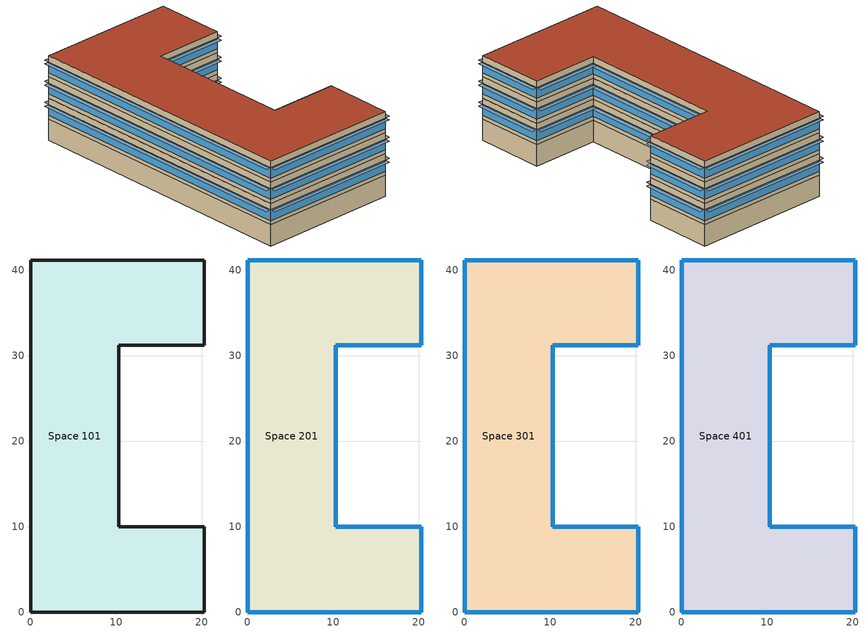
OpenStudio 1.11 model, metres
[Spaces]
Space 101
 floor ground: 20.3,41.18 20.3,31.18 10.3,31.18 10.3,10 20.3,10 20.3,0 0,0 0,41.18 z0
 wall outside: 10.3,10 10.3,31.18 20.3,31.18 20.3,41.18 0,41.18 0,0 20.3,0 20.3,10 10.3,10 z0:3.05
Space 201
 floor to Space 101: 20.3,41.18 20.3,31.18 10.3,31.18 10.3,10 20.3,10 20.3,0 0,0 0,41.18 z3.05
 wall outside: 10.3,10 10.3,31.18 20.3,31.18 20.3,41.18 0,41.18 0,0 20.3,0 20.3,10 10.3,10 z3.05:6.1
 window: 0,41.15 0,0.03 z3.65:5.17; 10.33,31.18 20.27,31.18 / 20.27,10 10.33,10 / 10.3,10.03 10.3,31.15 / 0.03,0 20.27,0 / 20.3,31.21 20.3,41.15 / 20.3,0.03 20.3,9.97 / 20.27,41.18 0.03,41.18 z3.65:5.18
Space 301
 floor to Space 201: 20.3,41.18 20.3,31.18 10.3,31.18 10.3,10 20.3,10 20.3,0 0,0 0,41.18 z6.1
 wall outside: 10.3,10 10.3,31.18 20.3,31.18 20.3,41.18 0,41.18 0,0 20.3,0 20.3,10 10.3,10 z6.1:9.14
 window: 20.3,0.03 20.3,9.97 / 20.27,10 10.33,10 / 10.33,31.18 20.27,31.18 / 20.3,31.21 20.3,41.15 z6.7:8.23; 20.27,41.18 0.03,41.18 / 10.3,10.03 10.3,31.15 / 0,41.15 0,0.03 / 0.03,0 20.27,0 z6.7:8.22
Space 401
 floor to Space 301: 20.3,41.18 20.3,31.18 10.3,31.18 10.3,10 20.3,10 20.3,0 0,0 0,41.18 z9.14
 wall outside: 10.3,10 10.3,31.18 20.3,31.18 20.3,41.18 0,41.18 0,0 20.3,0 20.3,10 10.3,10 z9.14:12.19
 window: 0,41.15 0,0.03 / 10.3,10.03 10.3,31.15 / 20.27,41.18 0.03,41.18 / 0.03,0 20.27,0 z9.74:11.27; 20.3,0.03 20.3,9.97 / 20.27,10 10.33,10 / 20.3,31.21 20.3,41.15 / 10.33,31.18 20.27,31.18 z9.74:11.28
 roof outside: 20.3,0 20.3,10 10.3,10 10.3,31.18 20.3,31.18 20.3,41.18 0,41.18 0,0 z12.19
shading: 20.27,41.18 20.27,41.94 0.03,41.94 0.03,41.18 z11.27; 20.27,30.41 20.27,31.18 10.33,31.18 10.33,30.41 z11.28; 20.27,10 20.27,10.77 10.33,10.77 10.33,10 z11.28; 21.07,0.03 21.07,9.97 20.3,9.97 20.3,0.03 z8.23; 20.27,-0.76 20.27,0 0.03,0 0.03,-0.76 z11.27; 21.07,0.03 21.07,9.97 20.3,9.97 20.3,0.03 z11.28; 0,0.03 0,41.15 -0.76,41.15 -0.76,0.03 z8.22; 11.06,10.03 11.06,31.15 10.3,31.15 10.3,10.03 z5.18; 21.07,31.21 21.07,41.15 20.3,41.15 20.3,31.21 z8.23; 20.27,41.18 20.27,41.94 0.03,41.94 0.03,41.18 z5.18; 20.27,10 20.27,10.77 10.33,10.77 10.33,10 z8.23; 21.07,31.21 21.07,41.15 20.3,41.15 20.3,31.21 z5.18; 0,0.03 0,41.15 -0.76,41.15 -0.76,0.03 z5.17; 21.07,0.03 21.07,9.97 20.3,9.97 20.3,0.03 z5.18; 20.27,10 20.27,10.77 10.33,10.77 10.33,10 z5.18; 20.27,-0.76 20.27,0 0.03,0 0.03,-0.76 z8.22; 20.27,30.41 20.27,31.18 10.33,31.18 10.33,30.41 z8.23; 11.06,10.03 11.06,31.15 10.3,31.15 10.3,10.03 z8.22; 0,0.03 0,41.15 -0.76,41.15 -0.76,0.03 z11.27; 20.27,30.41 20.27,31.18 10.33,31.18 10.33,30.41 z5.18; 21.07,31.21 21.07,41.15 20.3,41.15 20.3,31.21 z11.28; 20.27,41.18 20.27,41.94 0.03,41.94 0.03,41.18 z8.22; 20.27,-0.76 20.27,0 0.03,0 0.03,-0.76 z5.18; 11.06,10.03 11.06,31.15 10.3,31.15 10.3,10.03 z11.27
[Building]
Building 1: Space Type=189.1-2009 - Office - OpenOffice - CZ4-8; Default Construction Set=189.1-2009 - CZ5 - Office
[Site]
COPENHAGEN: Latitude {deg}=55.63; Longitude {deg}=12.67; Time Zone {hr}=1; Elevation {m}=5
[ClimateZones]
Climate Zone Institution Name 1=ASHRAE; Climate Zone Document Name 1=ANSI/ASHRAE Standard 169; Climate Zone Document Year 1=2006; Climate Zone Institution Name 2=CEC; Climate Zone Document Name 2=California Climate Zone Descriptions; Climate Zone Document Year 2=1995
[SizingPeriod:DesignDay] Sky Clearness=0; Rain Indicator=0; Snow Indicator=0; Day of Month=21; Daylight Saving Time Indicator=0; Dry-Bulb Temperature Range Modifier Type=DefaultMultipliers
Name | Maximum Dry-Bulb Temperature {C} | Daily Dry-Bulb Temperature Range {deltaC} | Humidity Indicating Conditions at Maximum Dry-Bulb | Barometric Pressure {Pa} | Wind Speed {m/s} | Wind Direction {deg} | Month | Day Type | Humidity Indicating Type | Solar Model Indicator | ASHRAE Taub | ASHRAE Taud
Mumbai Ann Clg .4% Condns WB=>MDB | 31.4 | 5.6 | 27.7 | 101193 | 3.3 | 320 | 5 | SummerDesignDay | Wetbulb | ASHRAETau | 0.688 | 1.535
Mumbai Ann Htg Wind 99.6% Condns WS=>MCDB | 26.2 | 0 | 26.2 | 101193 | 6.1 | 90 | 1 | WinterDesignDay | Wetbulb | ASHRAEClearSky
Mumbai Ann Hum_n 99.6% Condns DP=>MCDB | 25.9 | 0 | 6 | 101193 | 0.3 | 90 | 1 | WinterDesignDay | Dewpoint | ASHRAEClearSky
Mumbai Ann Clg .4% Condns DP=>MDB | 29.9 | 5.6 | 26.8 | 101193 | 3.3 | 320 | 5 | SummerDesignDay | Dewpoint | ASHRAETau | 0.688 | 1.535
Mumbai Ann Htg 99.6% Condns DB | 16.5 | 0 | 16.5 | 101193 | 0.3 | 90 | 1 | WinterDesignDay | Wetbulb | ASHRAEClearSky
Mumbai Ann Clg .4% Condns DB=>MWB | 35.8 | 5.6 | 23 | 101193 | 3.3 | 320 | 5 | SummerDesignDay | Wetbulb | ASHRAETau | 0.688 | 1.535
Mumbai Ann Clg .4% Condns Enth=>MDB | 31.7 | 5.6 | 88800 | 101193 | 3.3 | 320 | 5 | SummerDesignDay | Enthalpy | ASHRAETau | 0.688 | 1.535
Piacenza Ann Clg .4% Condns Enth=>MDB | 30.3 | 11.9 | 74900 | 99726 | 2.3 | 90 | 8 | SummerDesignDay | Enthalpy | ASHRAETau | 0.48 | 1.935
Piacenza Ann Htg 99.6% Condns DB | -6.1 | 0 | -6.1 | 99726 | 2 | 250 | 1 | WinterDesignDay | Wetbulb | ASHRAEClearSky
Piacenza Ann Hum_n 99.6% Condns DP=>MCDB | 3.5 | 0 | -11.3 | 99726 | 2 | 250 | 1 | WinterDesignDay | Dewpoint | ASHRAEClearSky
Piacenza Ann Htg Wind 99.6% Condns WS=>MCDB | 5.8 | 0 | 5.8 | 99726 | 8.9 | 250 | 1 | WinterDesignDay | Wetbulb | ASHRAEClearSky
Piacenza Ann Clg .4% Condns DB=>MWB | 33.1 | 11.9 | 22.7 | 99726 | 2.3 | 90 | 8 | SummerDesignDay | Wetbulb | ASHRAETau | 0.48 | 1.935
Piacenza Ann Clg .4% Condns DP=>MDB | 27.4 | 11.9 | 23 | 99726 | 2.3 | 90 | 8 | SummerDesignDay | Dewpoint | ASHRAETau | 0.48 | 1.935
Piacenza Ann Clg .4% Condns WB=>MDB | 30.1 | 11.9 | 24.6 | 99726 | 2.3 | 90 | 8 | SummerDesignDay | Wetbulb | ASHRAETau | 0.48 | 1.935
COPENHAGEN Ann Htg 99.6% Condns DB | -9.2 | 0 | -9.2 | 101265 | 4.8 | 50 | 2 | WinterDesignDay | Wetbulb | ASHRAEClearSky
COPENHAGEN Ann Clg .4% Condns DP=>MDB | 20.8 | 8 | 17.9 | 101265 | 4.6 | 160 | 7 | SummerDesignDay | Dewpoint | ASHRAETau | 0.447 | 1.986
COPENHAGEN Ann Clg .4% Condns Enth=>MDB | 23.1 | 8 | 54800 | 101265 | 4.6 | 160 | 7 | SummerDesignDay | Enthalpy | ASHRAETau | 0.447 | 1.986
COPENHAGEN Ann Clg .4% Condns WB=>MDB | 23.4 | 8 | 19.3 | 101265 | 4.6 | 160 | 7 | SummerDesignDay | Wetbulb | ASHRAETau | 0.447 | 1.986
COPENHAGEN Ann Htg Wind 99.6% Condns WS=>MCDB | 4.1 | 0 | 4.1 | 101265 | 14.7 | 50 | 2 | WinterDesignDay | Wetbulb | ASHRAEClearSky
COPENHAGEN Ann Hum_n 99.6% Condns DP=>MCDB | -7.6 | 0 | -12 | 101265 | 4.8 | 50 | 2 | WinterDesignDay | Dewpoint | ASHRAEClearSky
COPENHAGEN Ann Clg .4% Condns DB=>MWB | 25.5 | 8 | 17.9 | 101265 | 4.6 | 160 | 7 | SummerDesignDay | Wetbulb | ASHRAETau | 0.447 | 1.986
[DefaultConstructionSet] Interior Partition Construction=Interior Partition
Name | Default Exterior Surface Constructions | Default Interior Surface Constructions | Default Ground Contact Surface Constructions | Default Exterior SubSurface Constructions | Default Interior SubSurface Constructions
189.1-2009 - CZ5 - Office | Default Surface Constructions 13 | Default Surface Constructions 14 | Default Surface Constructions 15 | Default Sub Surface Constructions 9 | Default Sub Surface Constructions 10
Mycustomset | Default Surface Constructions 1 | Default Surface Constructions 2 | Default Surface Constructions 3 | Default Sub Surface Constructions 1 | Default Sub Surface Constructions 2
[DefaultSurfaceConstructions]
Name | Floor Construction | Wall Construction | Roof Ceiling Construction
Default Surface Constructions 1 | ExtSlabCarpet 4in ClimateZone 1-8 | WALL 3 | ASHRAE 189.1-2009 ExtRoof IEAD ClimateZone 1
Default Surface Constructions 2; Default Surface Constructions 14 | Interior Floor | Interior Wall | Interior Ceiling
Default Surface Constructions 3; Default Surface Constructions 15 | ExtSlabCarpet 4in ClimateZone 1-8 | ExtSlabCarpet 4in ClimateZone 1-8 | ExtSlabCarpet 4in ClimateZone 1-8
Default Surface Constructions 13 | ExtSlabCarpet 4in ClimateZone 1-8 | ASHRAE 189.1-2009 ExtWall Mass ClimateZone 5 | ASHRAE 189.1-2009 ExtRoof IEAD ClimateZone 2-5
[Construction]
ExtSlabCarpet 4in ClimateZone 1-8: MAT-CC05 4 HW CONCRETE, CP02 CARPET PAD
ASHRAE 189.1-2009 ExtRoof IEAD ClimateZone 1: Roof Membrane, Roof Insulation [18], Metal Decking
Interior Floor: F16 Acoustic tile, F05 Ceiling air space resistance, M11 100mm lightweight concrete
Interior Wall: G01a 19mm gypsum board, F04 Wall air space resistance, G01a 19mm gypsum board
Interior Ceiling: M11 100mm lightweight concrete, F05 Ceiling air space resistance, F16 Acoustic tile
ASHRAE 189.1-2009 ExtWindow ClimateZone 1: Theoretical Glass [167]
Exterior Door: F08 Metal surface, I01 25mm insulation board
Interior Window: Clear 3mm
Interior Door; Interior Partition: G05 25mm wood
ASHRAE 189.1-2009 ExtRoof IEAD ClimateZone 2-5: Roof Membrane, Roof Insulation [21], Metal Decking
ASHRAE 189.1-2009 ExtWindow ClimateZone 4-5: Theoretical Glass [207]
ASHRAE 189.1-2009 ExtWall Mass ClimateZone 5: 1IN Stucco, 8IN Concrete HW, Wall Insulation [40], 1/2IN Gypsum
WALL 3: G05 25mm wood, Rigid insulation, Cavity insulation, 1/2IN Gypsum
[Material] Thermal Absorptance=0.9
Name | Roughness | Thickness {m} | Conductivity {W/m-K} | Density {kg/m3} | Specific Heat {J/kg-K} | Solar Absorptance | Visible Absorptance
MAT-CC05 4 HW CONCRETE | Rough | 0.1016 | 1.311 | 2240 | 836.8 | 0.85 | 0.85
1IN Stucco | Smooth | 0.0253 | 0.6918 | 1858 | 837 | 0.92 | 0.92
8IN Concrete HW | MediumRough | 0.2033 | 1.7296 | 2243 | 837 | 0.65 | 0.65
1/2IN Gypsum | Smooth | 0.0127 | 0.16 | 784.9 | 830 | 0.4 | 0.4
Roof Membrane | VeryRough | 0.0095 | 0.16 | 1121.29 | 1460 | 0.7 | 0.7
Roof Insulation [18] | MediumRough | 0.1693 | 0.049 | 265 | 836.8 | 0.7 | 0.7
Metal Decking | MediumSmooth | 0.0015 | 45.006 | 7680 | 418.4 | 0.6 | 0.6
F16 Acoustic tile | MediumSmooth | 0.0191 | 0.06 | 368 | 590 | 0.3 | 0.3
M11 100mm lightweight concrete | MediumRough | 0.1016 | 0.53 | 1280 | 840 | 0.5 | 0.5
G01a 19mm gypsum board | MediumSmooth | 0.019 | 0.16 | 800 | 1090 | 0.4 | 0.4
F08 Metal surface | Smooth | 0.0008 | 45.28 | 7824 | 500 | 0.7 | 0.7
I01 25mm insulation board | MediumRough | 0.0254 | 0.03 | 43 | 1210 | 0.6 | 0.6
G05 25mm wood | MediumSmooth | 0.0254 | 0.15 | 608 | 1630 | 0.5 | 0.5
Roof Insulation [21] | MediumRough | 0.2105 | 0.049 | 265 | 836.8 | 0.7 | 0.7
Wall Insulation [40] | MediumRough | 0.0794 | 0.0432 | 91 | 837 | 0.5 | 0.5
Cavity insulation | MediumSmooth | 0.0337 | 0.0432 | 40 | 1300 | 0.5 | 0.5
Rigid insulation | MediumRough | 0.0254 | 2 | 100 | 1630 | 0.5 | 0.5
[Material:NoMass]
CP02 CARPET PAD: Roughness=Smooth; Thermal Resistance {m2-K/W}=0.1; Thermal Absorptance=0.9; Solar Absorptance=0.8; Visible Absorptance=0.8
[Material:AirGap]
Name | Thermal Resistance {m2-K/W}
F05 Ceiling air space resistance | 0.18
F04 Wall air space resistance | 0.15
[DefaultSubSurfaceConstructions]
Name | Fixed Window Construction | Operable Window Construction | Door Construction | Tubular Daylight Dome Construction | Tubular Daylight Diffuser Construction
Default Sub Surface Constructions 1 | ASHRAE 189.1-2009 ExtWindow ClimateZone 1 | ASHRAE 189.1-2009 ExtWindow ClimateZone 1 | Exterior Door | Interior Window | Interior Window
Default Sub Surface Constructions 2; Default Sub Surface Constructions 10 | Interior Window | Interior Window | Interior Door
Default Sub Surface Constructions 9 | ASHRAE 189.1-2009 ExtWindow ClimateZone 4-5 | ASHRAE 189.1-2009 ExtWindow ClimateZone 4-5 | Exterior Door | Interior Window | Interior Window
[WindowMaterial:Glazing] Optical Data Type=SpectralAverage; Thickness {m}=0.003; Back Side Solar Reflectance at Normal Incidence=0; Back Side Visible Reflectance at Normal Incidence=0; Infrared Transmittance at Normal Incidence=0; Dirt Correction Factor for Solar and Visible Transmittance=1; Solar Diffusing=No
Name | Solar Transmittance at Normal Incidence | Front Side Solar Reflectance at Normal Incidence | Visible Transmittance at Normal Incidence | Front Side Visible Reflectance at Normal Incidence | Front Side Infrared Hemispherical Emissivity | Back Side Infrared Hemispherical Emissivity | Conductivity {W/m-K}
Theoretical Glass [167] | 0.2374 | 0.7126 | 0.2512 | 0.6988 | 0.985 | 0.985 | 2.1073
Clear 3mm | 0.837 | 0.075 | 0.898 | 0.081 | 0.84 | 0.84 | 0.9
Theoretical Glass [207] | 0.3311 | 0.6189 | 0.44 | 0.51 | 0.9 | 0.9 | 0.0133
[SpaceType] Standards Building Type=Office; Standards Space Type=OpenOffice
Name | Default Construction Set | Default Schedule Set | Design Specification Outdoor Air Object
189.1-2009 - Office - OpenOffice - CZ1-3 | Mycustomset | 189.1-2009 - Office - OpenOffice - CZ1-3 Schedule Set | 189.1-2009 - Office - OpenOffice - CZ1-3 Ventilation
189.1-2009 - Office - OpenOffice - CZ4-8 |  | 189.1-2009 - Office - OpenOffice - CZ4-8 Schedule Set | 189.1-2009 - Office - OpenOffice - CZ4-8 Ventilation
[DefaultScheduleSet] Number of People Schedule=Office Work Occ; People Activity Level Schedule=Office Activity; Lighting Schedule=Office Bldg Light; Electric Equipment Schedule=Office Bldg Equip; Infiltration Schedule=Office Infil Quarter On
189.1-2009 - Office - OpenOffice - CZ1-3 Schedule Set; 189.1-2009 - Office - OpenOffice - CZ4-8 Schedule Set
[Lights:Definition] Design Level Calculation Method=Watts/Area; Watts per Space Floor Area {W/m2}=10.6563
189.1-2009 - Office - OpenOffice - CZ1-3 Lights Definition; 189.1-2009 - Office - OpenOffice - CZ4-8 Lights Definition
[Lights]
Name | Lights Definition | Space or SpaceType
189.1-2009 - Office - OpenOffice - CZ1-3 Lights | 189.1-2009 - Office - OpenOffice - CZ1-3 Lights Definition | 189.1-2009 - Office - OpenOffice - CZ1-3
189.1-2009 - Office - OpenOffice - CZ4-8 Lights | 189.1-2009 - Office - OpenOffice - CZ4-8 Lights Definition | 189.1-2009 - Office - OpenOffice - CZ4-8
[DesignSpecification:OutdoorAir] Outdoor Air Method=Sum; Outdoor Air Flow per Person {m3/s-person}=0.00943895
189.1-2009 - Office - OpenOffice - CZ1-3 Ventilation; 189.1-2009 - Office - OpenOffice - CZ4-8 Ventilation
[People:Definition] Number of People Calculation Method=People/Area; People per Space Floor Area {person/m2}=0.0565105; Fraction Radiant=0.3
189.1-2009 - Office - OpenOffice - CZ1-3 People Definition; 189.1-2009 - Office - OpenOffice - CZ4-8 People Definition
[People]
Name | People Definition | Space or SpaceType
189.1-2009 - Office - OpenOffice - CZ1-3 People | 189.1-2009 - Office - OpenOffice - CZ1-3 People Definition | 189.1-2009 - Office - OpenOffice - CZ1-3
189.1-2009 - Office - OpenOffice - CZ4-8 People | 189.1-2009 - Office - OpenOffice - CZ4-8 People Definition | 189.1-2009 - Office - OpenOffice - CZ4-8
[SpaceInfiltration:DesignFlowRate] Design Flow Rate Calculation Method=Flow/ExteriorArea
Name | Space or SpaceType | Flow per Exterior Surface Area {m3/s-m2}
189.1-2009 - Office - OpenOffice - CZ1-3 Infiltration | 189.1-2009 - Office - OpenOffice - CZ1-3 | 0.00030226
189.1-2009 - Office - OpenOffice - CZ4-8 Infiltration | 189.1-2009 - Office - OpenOffice - CZ4-8 | 0.000226568
[ElectricEquipment:Definition] Design Level Calculation Method=Watts/Area; Watts per Space Floor Area {W/m2}=7.64238
189.1-2009 - Office - OpenOffice - CZ1-3 Electric Equipment Definition; 189.1-2009 - Office - OpenOffice - CZ4-8 Electric Equipment Definition
[ElectricEquipment]
Name | Electric Equipment Definition | Space or SpaceType
189.1-2009 - Office - OpenOffice - CZ1-3 Electric Equipment | 189.1-2009 - Office - OpenOffice - CZ1-3 Electric Equipment Definition | 189.1-2009 - Office - OpenOffice - CZ1-3
189.1-2009 - Office - OpenOffice - CZ4-8 Electric Equipment | 189.1-2009 - Office - OpenOffice - CZ4-8 Electric Equipment Definition | 189.1-2009 - Office - OpenOffice - CZ4-8
[ThermostatSetpoint:DualSetpoint] Heating Setpoint Temperature Schedule=Medium Office HtgSetp; Cooling Setpoint Temperature Schedule=Medium Office ClgSetp
Thermal Zone 1 Thermostat; Thermal Zone 2 Thermostat; Thermal Zone 3 Thermostat; Thermal Zone 4 Thermostat
[BuildingStory] Nominal Floor to Floor Height {m}=3.048
Name | Nominal Z Coordinate {m}
Building Story 1 | 0
Building Story 2 | 3.048
Building Story 3 | 6.096
Building Story 4 | 9.144
[Space] Space Type=189.1-2009 - Office - OpenOffice - CZ1-3; Default Construction Set=Mycustomset
Name | Building Story | Thermal Zone
Space 101 | Building Story 1 | Thermal Zone 1
Space 201 | Building Story 2 | Thermal Zone 2
Space 301 | Building Story 3 | Thermal Zone 3
Space 401 | Building Story 4 | Thermal Zone 4
[ThermalZone] Use Ideal Air Loads=Yes
Name | Thermostat
Thermal Zone 1 | Thermal Zone 1 Thermostat
Thermal Zone 2 | Thermal Zone 2 Thermostat
Thermal Zone 3 | Thermal Zone 3 Thermostat
Thermal Zone 4 | Thermal Zone 4 Thermostat
[Sizing:Zone] Zone Cooling Design Supply Air Temperature Input Method=SupplyAirTemperature; Zone Cooling Design Supply Air Temperature {C}=14; Zone Cooling Design Supply Air Temperature Difference {deltaC}=11.11; Zone Heating Design Supply Air Temperature Input Method=SupplyAirTemperature; Zone Heating Design Supply Air Temperature {C}=40; Zone Heating Design Supply Air Temperature Difference {deltaC}=11.11; Zone Cooling Design Supply Air Humidity Ratio {kg-H2O/kg-air}=0.0085; Zone Heating Design Supply Air Humidity Ratio {kg-H2O/kg-air}=0.008; Cooling Design Air Flow Method=DesignDay; Heating Design Air Flow Method=DesignDay; Account for Dedicated Outdoor Air System=No; Dedicated Outdoor Air System Control Strategy=NeutralSupplyAir; Dedicated Outdoor Air Low Setpoint Temperature for Design {C}=autosize; Dedicated Outdoor Air High Setpoint Temperature for Design {C}=autosize
Thermal Zone 1; Thermal Zone 2; Thermal Zone 3; Thermal Zone 4
[Schedule:Ruleset]
Name | Default Day Schedule | Summer Design Day Schedule | Winter Design Day Schedule
Office Bldg Light | Office Bldg Light Default Schedule | Office Bldg Light Summer Design Day | Office Bldg Light Winter Design Day
Office Activity | Office Activity Default Schedule | Office Activity Summer Design Day | Office Activity Winter Design Day
Office Infil Quarter On | Office Infil Quarter On Default Schedule | Office Infil Quarter On Summer Design Day | Office Infil Quarter On Winter Design Day
Office Bldg Equip | Office Bldg Equip Default Schedule | Office Bldg Equip Summer Design Day | Office Bldg Equip Winter Design Day
Medium Office HtgSetp | Medium Office HtgSetp Default Schedule | Medium Office HtgSetp Summer Design Day | Medium Office HtgSetp Winter Design Day
Medium Office ClgSetp | Medium Office ClgSetp Default Schedule | Medium Office ClgSetp Summer Design Day | Medium Office ClgSetp Winter Design Day
Office Work Occ | Office Bldg Occ Default Schedule | Office Bldg Occ Summer Design Day | Office Bldg Occ Winter Design Day
[Schedule:Day]
Office Bldg Light Default Schedule: 5, 0, 0.05, 7, 0, 0.1, 8, 0, 0.3, 17, 0, 0.9, 18, 0, 0.7, 20, 0, 0.5, 22, 0, 0.3, 23, 0, 0.1, 24, 0, 0.05
Office Bldg Light Summer Design Day; Office Infil Quarter On Rule 1 Day Schedule; Office Bldg Equip Summer Design Day: 24, 0, 1
Office Bldg Light Winter Design Day; Office Bldg Equip Winter Design Day; Office Bldg Occ Winter Design Day; Office Bldg Occ Rule 1 Day Schedule: 24, 0, 0
Office Bldg Light Rule 1 Day Schedule: 24, 0, 0.05
Office Bldg Light Rule 2 Day Schedule: 6, 0, 0.05, 8, 0, 0.1, 14, 0, 0.5, 17, 0, 0.15, 24, 0, 0.05
Office Activity Default Schedule; Office Activity Summer Design Day; Office Activity Winter Design Day: 24, 0, 132
Office Infil Quarter On Default Schedule; Office Infil Quarter On Summer Design Day: 6, 0, 1, 22, 0, 0.25, 24, 0, 1
Office Infil Quarter On Winter Design Day; Office Infil Quarter On Rule 2 Day Schedule: 6, 0, 1, 18, 0, 0.25, 24, 0, 1
Office Bldg Equip Default Schedule: 8, 0, 0.4, 12, 0, 0.9, 13, 0, 0.8, 17, 0, 0.9, 18, 0, 0.8, 20, 0, 0.6, 22, 0, 0.5, 24, 0, 0.4
Office Bldg Equip Rule 1 Day Schedule: 24, 0, 0.3
Office Bldg Equip Rule 2 Day Schedule: 6, 0, 0.3, 8, 0, 0.4, 14, 0, 0.5, 17, 0, 0.35, 24, 0, 0.3
Medium Office HtgSetp Default Schedule: 6, 0, 15.6, 22, 0, 21, 24, 0, 15.6
Medium Office HtgSetp Summer Design Day; Medium Office HtgSetp Rule 1 Day Schedule: 24, 0, 15.6
Medium Office HtgSetp Winter Design Day: 24, 0, 21
Medium Office HtgSetp Rule 2 Day Schedule: 6, 0, 15.6, 18, 0, 21, 24, 0, 15.6
Medium Office ClgSetp Default Schedule; Medium Office ClgSetp Summer Design Day: 6, 0, 26.7, 22, 0, 24, 24, 0, 26.7
Medium Office ClgSetp Winter Design Day; Medium Office ClgSetp Rule 1 Day Schedule: 24, 0, 26.7
Medium Office ClgSetp Rule 2 Day Schedule: 6, 0, 26.7, 18, 0, 24, 24, 0, 26.7
Office Bldg Occ Default Schedule: 6, 0, 0, 7, 0, 0.1, 8, 0, 0.2, 12, 0, 0.85, 13, 0, 0.5, 17, 0, 0.85, 18, 0, 0.7, 20, 0, 0.4, 22, 0, 0.1, 24, 0, 0.05
Office Bldg Occ Summer Design Day: 6, 0, 0, 22, 0, 1, 24, 0, 0.05
Office Bldg Occ Rule 2 Day Schedule: 6, 0, 0, 8, 0, 0.1, 14, 0, 0.4, 17, 0, 0.1, 24, 0, 0
[Schedule:Rule] Apply Monday=No; Apply Tuesday=No; Apply Wednesday=No; Apply Thursday=No; Apply Friday=No; Date Specification Type=DateRange; Start Month=1; Start Day=1; End Month=12; End Day=31
Name | Schedule Ruleset | Rule Order | Day Schedule | Apply Sunday | Apply Saturday
Office Bldg Light Rule 1 | Office Bldg Light | 0 | Office Bldg Light Rule 1 Day Schedule | Yes | No
Office Bldg Light Rule 2 | Office Bldg Light | 1 | Office Bldg Light Rule 2 Day Schedule | No | Yes
Office Infil Quarter On Rule 1 | Office Infil Quarter On | 0 | Office Infil Quarter On Rule 1 Day Schedule | Yes | No
Office Infil Quarter On Rule 2 | Office Infil Quarter On | 1 | Office Infil Quarter On Rule 2 Day Schedule | No | Yes
Office Bldg Equip Rule 1 | Office Bldg Equip | 0 | Office Bldg Equip Rule 1 Day Schedule | Yes | No
Office Bldg Equip Rule 2 | Office Bldg Equip | 1 | Office Bldg Equip Rule 2 Day Schedule | No | Yes
Medium Office HtgSetp Rule 1 | Medium Office HtgSetp | 0 | Medium Office HtgSetp Rule 1 Day Schedule | Yes | No
Medium Office HtgSetp Rule 2 | Medium Office HtgSetp | 1 | Medium Office HtgSetp Rule 2 Day Schedule | No | Yes
Medium Office ClgSetp Rule 1 | Medium Office ClgSetp | 0 | Medium Office ClgSetp Rule 1 Day Schedule | Yes | No
Medium Office ClgSetp Rule 2 | Medium Office ClgSetp | 1 | Medium Office ClgSetp Rule 2 Day Schedule | No | Yes
Office Work Occ Rule 1 | Office Work Occ | 0 | Office Bldg Occ Rule 1 Day Schedule | Yes | No
Office Work Occ Rule 2 | Office Work Occ | 1 | Office Bldg Occ Rule 2 Day Schedule | No | Yes
